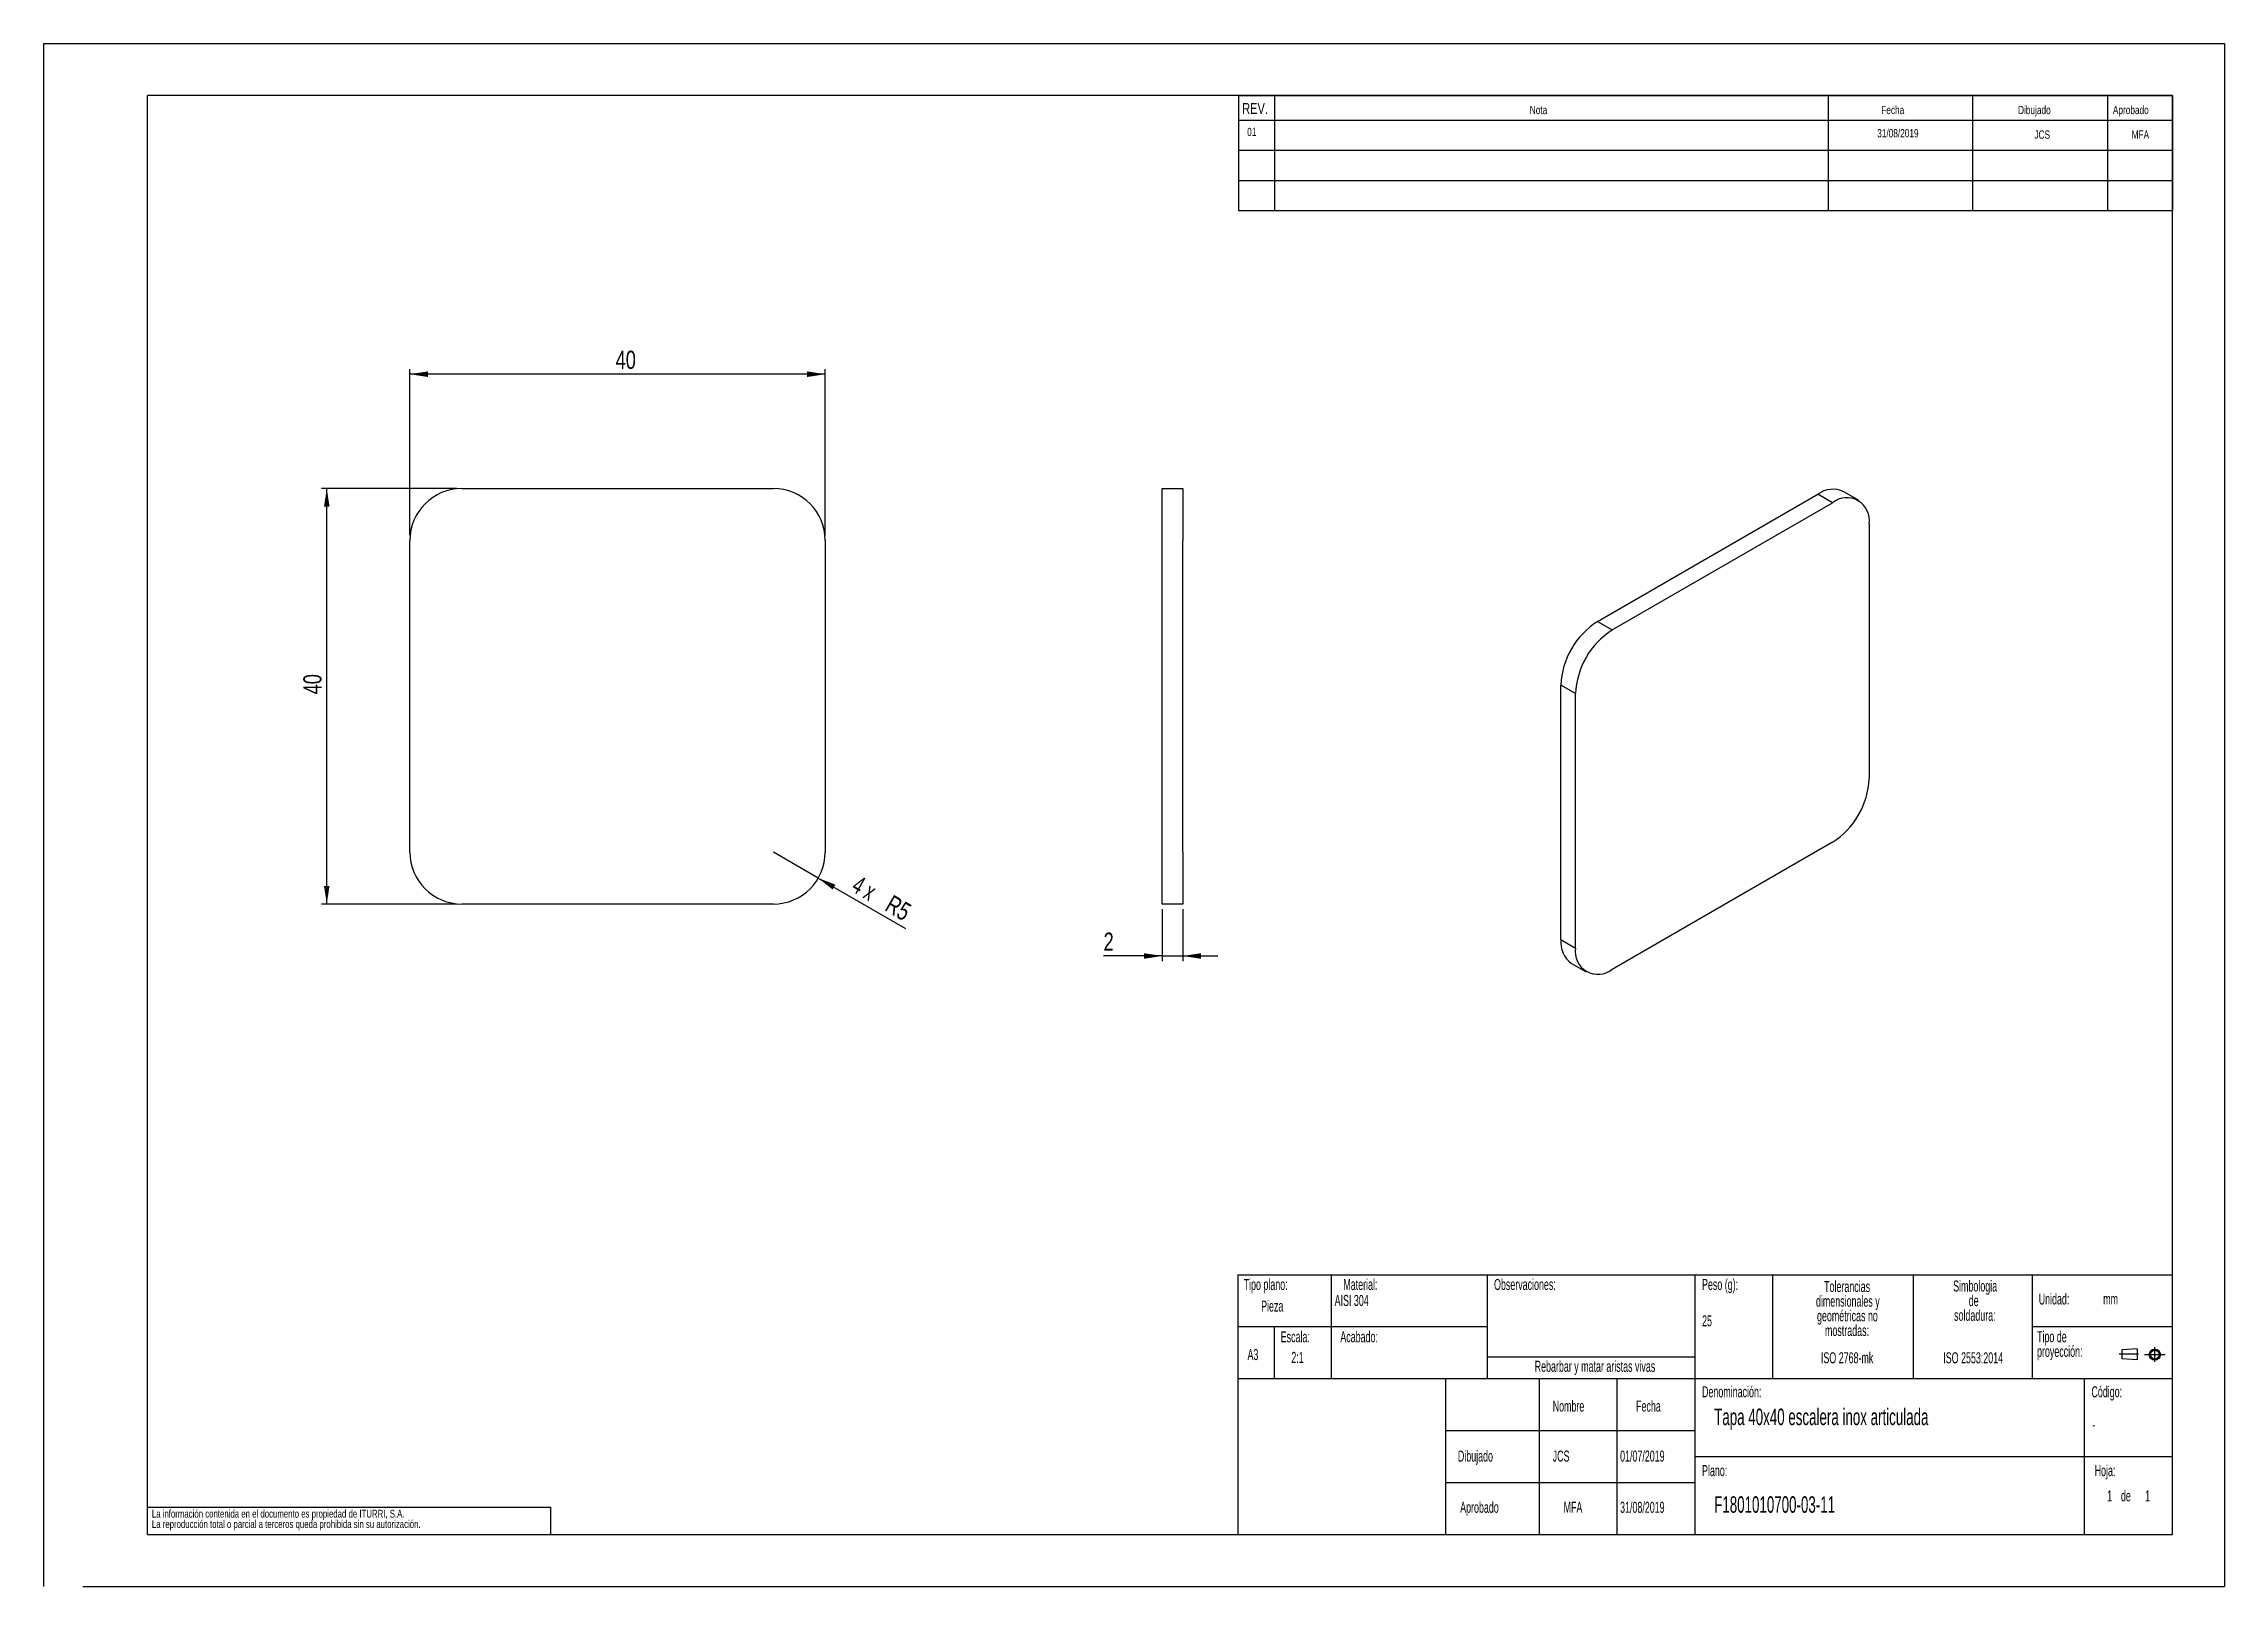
# Model space of a CAD drawing. Extents: x 0 to 1413, y 0 to 406.
# Drawn here: x 0 to 210, y 0 to 148.5 of the extents above.
import ezdxf

# ---------------------------------------------------------------- set-up
doc = ezdxf.new("R2010")
doc.units = 0
doc.header["$LTSCALE"] = 0.5
doc.linetypes.add('CENTERX2', pattern=[20.32, 12.7, -2.54, 2.54, -2.54])
doc.layers.get('0').update_dxf_attribs({"linetype": 'CONTINUOUS'})
doc.layers.add('FORMATO', color=7, linetype='CONTINUOUS')
doc.layers.add('SLD-0', color=179, linetype='CONTINUOUS')
doc.styles.add('SLDTEXTSTYLE0', font='TXT', dxfattribs={"width": 0.605})
doc.styles.add('SLDTEXTSTYLE1', font='TXT', dxfattribs={"width": 0.75})
doc.styles.add('SLDTEXTSTYLE2', font='TXT', dxfattribs={"width": 0.666667})
doc.dimstyles.new('SLDDIMSTYLE0', dxfattribs={"dimtxt": 1.75, "dimasz": 1.75, "dimexe": 0, "dimexo": 0.0625, "dimgap": 0.4375, "dimtad": 1, "dimdec": 1, "dimrnd": 1e-09, "dimzin": 12, "dimtxsty": 'SLDTEXTSTYLE1', "dimsah": 1, "dimcen": 0.09, "dimazin": 3, "dimtfac": 1, "dimtdec": 1, "dimtofl": 0, "dimtmove": 0, "dimatfit": 3, "dimtolj": 1, "dimtzin": 12})
doc.dimstyles.new('SLDDIMSTYLE1', dxfattribs={"dimtxt": 1.75, "dimasz": 1.75, "dimexe": 0, "dimexo": 0.0625, "dimgap": 0.4375, "dimtad": 1, "dimdec": 1, "dimrnd": 1e-09, "dimzin": 12, "dimtxsty": 'SLDTEXTSTYLE1', "dimsah": 1, "dimcen": 0, "dimazin": 3, "dimtfac": 1, "dimtdec": 1, "dimtofl": 0, "dimtmove": 0, "dimatfit": 3, "dimtolj": 1, "dimtzin": 12})
doc.dimstyles.new('SLDDIMSTYLE2', dxfattribs={"dimtxt": 1.75, "dimasz": 1.75, "dimexe": 0, "dimexo": 0.0625, "dimgap": 0.4375, "dimtad": 1, "dimdec": 1, "dimrnd": 1e-09, "dimzin": 12, "dimtxsty": 'SLDTEXTSTYLE1', "dimsah": 1, "dimcen": 0.09, "dimazin": 3, "dimtfac": 1, "dimtdec": 1, "dimtmove": 0, "dimatfit": 3, "dimtolj": 1, "dimtzin": 12})

# ---------------------------------------------------------------- blocks, each defined once
blk = doc.blocks.new('BLOQUE3')
at = {"color": 7, "linetype": 'CENTERX2'}
for p, q in [((198.96, 65.03), (197.4, 65.03)), ((199.44, 65.01), (201.08, 65.01)), ((200.26, 64.42), (200.26, 65.6))]:
    blk.add_line(p, q, dxfattribs=at)
at = {"color": 7, "linetype": 'CONTINUOUS'}
for p, q in [((198.84, 65.47), (197.62, 65.38)), ((197.62, 65.38), (197.62, 64.67)), ((198.84, 65.47), (198.84, 64.58)), ((198.84, 64.58), (197.62, 64.67))]:
    blk.add_line(p, q, dxfattribs=at)
for radius in [0.446, 0.357]:
    blk.add_circle((200.26, 65.01), radius, dxfattribs=at)
blk = doc.blocks.new('SW_NOTE_0')
at = {"layer": 'SLD-0', "color": 0, "attachment_point": 2, "style": 'SLDTEXTSTYLE0'}
for s, insert, char_height in [('dimensionales y', (3.77, -0.05), 1.0583), ('Tolerancias', (3.7, 1.36), 1.0583), ('geométricas no', (3.73, -1.46), 1.0583), ('mostradas:', (3.69, -2.87), 1.058)]:
    blk.add_mtext(s, dxfattribs=dict(at, insert=insert, char_height=char_height))
blk = doc.blocks.new('SW_NOTE_0_1')
at = {"layer": 'SLD-0', "color": 0, "attachment_point": 1, "style": 'SLDTEXTSTYLE0'}
for s, insert, char_height in [('Tipo de', (0, 1.36), 1.058), ('proyección:', (0, -0.05), 1.0583)]:
    blk.add_mtext(s, dxfattribs=dict(at, insert=insert, char_height=char_height))
blk = doc.blocks.new('SW_NOTE_0_2')
at = {"layer": 'SLD-0', "color": 0, "char_height": 1.058, "attachment_point": 2, "style": 'SLDTEXTSTYLE0'}
for s, insert in [('Simbologia', (3.56, 1.36)), ('de', (3.42, -0.05)), ('soldadura:', (3.53, -1.46))]:
    blk.add_mtext(s, dxfattribs=dict(at, insert=insert))
blk = doc.blocks.new('SW_NOTE_0_3')
at = {"layer": 'SLD-0', "color": 0, "char_height": 0.75, "attachment_point": 1, "style": 'SLDTEXTSTYLE1'}
for s, insert in [('La información contenida en el documento es propiedad de ITURRI, S.A.', (0, 0.96)), ('La reproducción total o parcial a terceros queda prohibida sin su autorización.', (0, -0.04))]:
    blk.add_mtext(s, dxfattribs=dict(at, insert=insert))
blk = doc.blocks.new('SW_NOTE_0_4')
at = {"layer": 'SLD-0', "color": 0, "attachment_point": 2, "style": 'SLDTEXTSTYLE0'}
for s, insert, char_height in [('dimensionales y', (3.77, -0.05), 1.0583), ('Tolerancias', (3.7, 1.36), 1.0583), ('geométricas no', (3.73, -1.46), 1.0583), ('mostradas:', (3.69, -2.87), 1.058)]:
    blk.add_mtext(s, dxfattribs=dict(at, insert=insert, char_height=char_height))
blk = doc.blocks.new('SW_NOTE_0_5')
at = {"layer": 'SLD-0', "color": 0, "attachment_point": 1, "style": 'SLDTEXTSTYLE0'}
for s, insert, char_height in [('Tipo de', (0, 1.36), 1.058), ('proyección:', (0, -0.05), 1.0583)]:
    blk.add_mtext(s, dxfattribs=dict(at, insert=insert, char_height=char_height))
blk = doc.blocks.new('SW_NOTE_0_6')
at = {"layer": 'SLD-0', "color": 0, "char_height": 1.058, "attachment_point": 2, "style": 'SLDTEXTSTYLE0'}
for s, insert in [('Simbologia', (3.56, 1.36)), ('de', (3.42, -0.05)), ('soldadura:', (3.53, -1.46))]:
    blk.add_mtext(s, dxfattribs=dict(at, insert=insert))
blk = doc.blocks.new('SW_NOTE_0_7')
at = {"layer": 'SLD-0', "color": 0, "char_height": 0.75, "attachment_point": 1, "style": 'SLDTEXTSTYLE1'}
for s, insert in [('La información contenida en el documento es propiedad de ITURRI, S.A.', (0, 0.96)), ('La reproducción total o parcial a terceros queda prohibida sin su autorización.', (0, -0.04))]:
    blk.add_mtext(s, dxfattribs=dict(at, insert=insert))
blk = doc.blocks.new('_D')
at = {"layer": 'FORMATO', "color": 52}
for p, q in [((35.27, 101.18), (35.27, 117.18)), ((75.27, 116.68), (35.27, 116.68)), ((75.27, 101.18), (75.27, 117.18))]:
    blk.add_line(p, q, dxfattribs=at)
for points in [[(35.27, 116.68), (37.02, 116.41), (37.02, 116.95)], [(75.27, 116.68), (73.52, 116.95), (73.52, 116.41)]]:
    blk.add_solid(points, dxfattribs=at)
at = {"layer": 'FORMATO', "color": 52, "insert": (55.08, 118.94), "char_height": 1.75, "attachment_point": 1, "style": 'SLDTEXTSTYLE1'}
blk.add_mtext('40', dxfattribs=at)
blk = doc.blocks.new('_D_1')
at = {"layer": 'FORMATO', "color": 52}
for p, q in [((39.77, 105.68), (26.77, 105.68)), ((27.27, 65.68), (27.27, 105.68)), ((39.77, 65.68), (26.77, 65.68))]:
    blk.add_line(p, q, dxfattribs=at)
for points in [[(27.27, 105.68), (27, 103.93), (27.53, 103.93)], [(27.27, 65.68), (27.53, 67.43), (27, 67.43)]]:
    blk.add_solid(points, dxfattribs=at)
at = {"layer": 'FORMATO', "color": 52, "insert": (25.01, 85.86), "char_height": 1.75, "attachment_point": 1, "rotation": 90, "style": 'SLDTEXTSTYLE1'}
blk.add_mtext('40', dxfattribs=at)
blk = doc.blocks.new('_D_2')
at = {"layer": 'FORMATO', "color": 52}
for q in [(70.27, 70.68), (82.99, 63.33)]:
    blk.add_line((74.6, 68.18), q, dxfattribs=at)
blk.add_solid([(74.6, 68.18), (75.98, 67.07), (76.25, 67.54)], dxfattribs=at)
at = {"layer": 'FORMATO', "color": 52, "char_height": 1.75, "attachment_point": 1, "rotation": 330}
for s, insert, style in [('4 x', (78.56, 68.49), 'SLDTEXTSTYLE2'), ('R5', (81.77, 66.63), 'SLDTEXTSTYLE1')]:
    blk.add_mtext(s, dxfattribs=dict(at, insert=insert, style=style))
blk = doc.blocks.new('_D_3')
at = {"layer": 'FORMATO', "color": 52}
for p, q in [((107.71, 65.18), (107.71, 60.18)), ((109.71, 65.18), (109.71, 60.18)), ((107.71, 60.68), (102.07, 60.68)), ((107.71, 60.68), (109.71, 60.68)), ((109.71, 60.68), (113.08, 60.68))]:
    blk.add_line(p, q, dxfattribs=at)
for points in [[(107.71, 60.68), (105.96, 60.95), (105.96, 60.41)], [(109.71, 60.68), (111.46, 60.41), (111.46, 60.95)]]:
    blk.add_solid(points, dxfattribs=at)
at = {"layer": 'FORMATO', "color": 52, "insert": (102.07, 62.94), "char_height": 1.75, "attachment_point": 1, "style": 'SLDTEXTSTYLE1'}
blk.add_mtext('2', dxfattribs=at)

msp = doc.modelspace()

# ---------------------------------------------------------------- linework, layer by layer
at = {"color": 7, "linetype": 'CONTINUOUS'}
for p, q in [((0, 148.5), (210, 148.5)), ((0, 148.5), (0, 0)), ((210, 148.5), (210, 0)), ((205, 143.5), (10, 143.5)), ((10, 5), (10, 143.5)), ((205, 5), (205, 143.5)), ((40.27, 105.68), (70.27, 105.68)), ((107.71, 105.68), (109.71, 105.68)), ((107.71, 100.68), (107.71, 105.68)), ((109.71, 105.68), (109.71, 100.68)), ((149.64, 92.87), (170.85, 105.12)), ((172.26, 104.3), (170.85, 105.12)), ((174.76, 104.55), (173.35, 105.37)), ((151.05, 92.06), (172.26, 104.3)), ((175.8, 102.26), (175.8, 77.76)), ((35.27, 70.68), (35.27, 100.68)), ((75.27, 100.68), (75.27, 70.68)), ((107.71, 70.68), (107.71, 100.68)), ((109.71, 70.68), (109.71, 100.68)), ((149.64, 92.87), (151.05, 92.06)), ((147.52, 85.93), (146.1, 86.75)), ((146.1, 62.25), (146.1, 86.75)), ((147.52, 61.44), (147.52, 85.93)), ((172.26, 71.64), (151.05, 59.39)), ((107.71, 65.68), (107.71, 70.68)), ((109.71, 70.68), (109.71, 65.68)), ((70.27, 65.68), (40.27, 65.68)), ((109.71, 65.68), (107.71, 65.68)), ((146.1, 62.25), (147.52, 61.44)), ((147.14, 59.96), (148.55, 59.15)), ((115, 30), (205, 30)), ((115, 30), (115, 5)), ((10, 5), (205, 5)), ((3.77, 0), (210, 0))]:
    msp.add_line(p, q, dxfattribs=at)
for centre, radius, start, end in [((40.27, 100.68), 5, 90, 180), ((70.27, 100.68), 5, 0, 90), ((172.31, 103.12), 2.48, 65.1947, 126.1158), ((173.64, 102.6), 2.19, 351.0476, 128.9417), ((153.76, 86.41), 7.67, 122.5418, 177.4582), ((155.18, 85.59), 7.67, 122.5419, 177.4581), ((168.14, 78.1), 7.67, 302.5418, 357.4582), ((40.27, 70.68), 5, 180, 270), ((70.27, 70.68), 5, 270, 0), ((148.6, 62), 2.51, 174.3466, 234.3412), ((149.68, 61.1), 2.19, 171.0476, 308.9417)]:
    msp.add_arc(centre, radius, start, end, dxfattribs=at)
at = {"layer": 'FORMATO'}
for p, q in [((115.05, 143.5), (205, 143.5)), ((115.05, 143.5), (115.05, 132.43)), ((118.52, 143.5), (118.52, 132.43)), ((171.83, 143.5), (171.83, 132.43)), ((185.73, 143.5), (185.73, 132.43)), ((198.76, 143.5), (198.76, 132.43)), ((205, 143.5), (205, 132.43)), ((115.05, 141.13), (205, 141.13)), ((115.05, 138.23), (205, 138.23)), ((115.05, 135.33), (205, 135.33)), ((115.05, 132.43), (205, 132.43))]:
    msp.add_line(p, q, dxfattribs=at)
at = {"layer": 'SLD-0'}
for p, q in [((124, 30), (124, 20)), ((139, 30), (139, 20)), ((159, 30), (159, 20)), ((166.5, 30), (166.5, 20)), ((180.04, 30), (180.04, 20)), ((191.5, 30), (191.5, 20)), ((115, 25), (124, 25)), ((118.5, 25), (118.5, 20)), ((124, 25), (139, 25)), ((191.5, 25), (205, 25)), ((139, 22.08), (159, 22.08)), ((115, 20), (205, 20)), ((135, 20), (135, 5)), ((144, 20), (144, 5)), ((151.5, 20), (151.5, 5)), ((159, 20), (159, 5)), ((196.5, 20), (196.5, 5)), ((135, 15), (159, 15)), ((159, 12.5), (196.5, 12.5)), ((196.5, 12.5), (205, 12.5)), ((135, 10), (159, 10)), ((10, 7.62), (48.81, 7.62)), ((48.81, 7.62), (48.81, 5))]:
    msp.add_line(p, q, dxfattribs=at)

# ---------------------------------------------------------------- block references
at = {"color": 7, "linetype": 'CONTINUOUS', "xscale": 1.2, "yscale": 1.2, "zscale": 1.2}
msp.add_blockref('BLOQUE3', (-37.01, -55.7), dxfattribs=at)
msp.add_blockref('BLOQUE3', (-37.01, -55.7), dxfattribs=at)
at = {"layer": 'SLD-0'}
for name, p in [('SW_NOTE_0', (169.97, 28.03)), ('SW_NOTE_0_4', (169.97, 28.03)), ('SW_NOTE_0_2', (182.44, 28.08)), ('SW_NOTE_0_6', (182.44, 28.08)), ('SW_NOTE_0_1', (191.96, 23.2)), ('SW_NOTE_0_5', (191.96, 23.2)), ('SW_NOTE_0_3', (10.42, 6.41)), ('SW_NOTE_0_7', (10.42, 6.41))]:
    msp.add_blockref(name, p, dxfattribs=at)

# ---------------------------------------------------------------- texts
at = {"layer": 'FORMATO', "style": 'SLDTEXTSTYLE1'}
for s, insert, char_height, attachment_point in [('REV.', (115.42, 142.78), 1.058, 1), ('Nota', (143.11, 142.51), 0.794, 1), ('Fecha', (176.96, 142.51), 0.794, 1), ('Dibujado', (190.13, 142.51), 0.794, 1), ('Aprobado', (199.26, 142.51), 0.794, 1), ('01', (116.34, 140.4), 0.794, 2), ('31/08/2019', (178.56, 140.27), 0.794, 2), ('JCS', (192.46, 140.14), 0.794, 2), ('MFA', (201.91, 140.14), 0.794, 2)]:
    msp.add_mtext(s, dxfattribs=dict(at, insert=insert, char_height=char_height, attachment_point=attachment_point))
at = {"layer": 'SLD-0', "style": 'SLDTEXTSTYLE0'}
for s, insert, char_height, attachment_point in [('Tipo plano:', (115.56, 29.59), 1.0583, 1), ('Tipo plano:', (115.56, 29.59), 1.0583, 1), ('Material:', (125.16, 29.59), 1.058, 1), ('Material:', (125.16, 29.59), 1.058, 1), ('Observaciones:', (139.67, 29.59), 1.0583, 1), ('Observaciones:', (139.67, 29.59), 1.0583, 1), ('Peso (g):', (159.7, 29.59), 1.058, 1), ('Peso (g):', (159.7, 29.59), 1.058, 1), ('Pieza', (117.24, 27.51), 1.058, 1), ('Pieza', (117.24, 27.51), 1.058, 1), ('AISI 304', (124.32, 28.05), 1.058, 1), ('AISI 304', (124.32, 28.05), 1.058, 1), ('Unidad:', (192.12, 28.19), 1.058, 1), ('Unidad:', (192.12, 28.19), 1.058, 1), ('mm', (198.33, 28.19), 1.058, 1), ('mm', (198.33, 28.19), 1.058, 1), ('25', (159.7, 26.09), 1.058, 1), ('25', (159.7, 26.09), 1.058, 1), ('Escala:', (119.13, 24.55), 1.058, 1), ('Escala:', (119.13, 24.55), 1.058, 1), ('Acabado:', (124.87, 24.55), 1.058, 1), ('Acabado:', (124.87, 24.55), 1.058, 1), ('A3', (115.93, 22.84), 1.058, 1), ('A3', (115.93, 22.84), 1.058, 1), ('2:1', (120.15, 22.57), 1.058, 1), ('2:1', (120.15, 22.57), 1.058, 1), ('Rebarbar y matar aristas vivas', (149.39, 21.71), 1.0583, 2), ('Rebarbar y matar aristas vivas', (149.39, 21.71), 1.0583, 2), ('ISO 2768-mk', (173.67, 22.53), 1.0583, 2), ('ISO 2768-mk', (173.67, 22.53), 1.0583, 2), ('ISO 2553:2014', (185.81, 22.53), 1.0583, 2), ('ISO 2553:2014', (185.81, 22.53), 1.0583, 2), ('Denominación:', (159.7, 19.26), 1.0583, 1), ('Denominación:', (159.7, 19.26), 1.0583, 1), ('Código:', (197.2, 19.26), 1.058, 1), ('Código:', (197.2, 19.26), 1.058, 1), ('Nombre', (145.32, 17.88), 1.058, 1), ('Nombre', (145.32, 17.88), 1.058, 1), ('Fecha', (153.35, 17.88), 1.058, 1), ('Fecha', (153.35, 17.88), 1.058, 1), ('Tapa 40x40 escalera inox articulada', (160.87, 17.11), 1.5875, 1), ('Tapa 40x40 escalera inox articulada', (160.87, 17.11), 1.5875, 1), ('-', (197.29, 16.1), 1.06, 1), ('-', (197.29, 16.1), 1.06, 1), ('Dibujado', (136.19, 13.07), 1.058, 1), ('Dibujado', (136.19, 13.07), 1.058, 1), ('JCS', (145.32, 13.07), 1.058, 1), ('01/07/2019', (151.81, 13.07), 1.058, 1), ('Plano:', (159.7, 11.67), 1.058, 1), ('Plano:', (159.7, 11.67), 1.058, 1), ('Hoja:', (197.51, 11.67), 1.058, 1), ('Hoja:', (197.51, 11.67), 1.058, 1), ('F1801010700-03-11', (160.87, 8.67), 1.5875, 1), ('F1801010700-03-11', (160.87, 8.67), 1.5875, 1), ('1', (198.71, 9.24), 1.06, 1), ('1', (198.71, 9.24), 1.06, 1), ('1', (198.71, 9.24), 1.06, 1), ('1', (198.71, 9.24), 1.06, 1), ('de', (200.04, 9.24), 1.058, 1), ('de', (200.04, 9.24), 1.058, 1), ('de', (200.04, 9.24), 1.058, 1), ('de', (200.04, 9.24), 1.058, 1), ('1', (202.37, 9.24), 1.06, 1), ('1', (202.37, 9.24), 1.06, 1), ('1', (202.37, 9.24), 1.06, 1), ('1', (202.37, 9.24), 1.06, 1), ('Aprobado', (136.41, 8.14), 1.058, 1), ('Aprobado', (136.41, 8.14), 1.058, 1), ('MFA', (146.37, 8.14), 1.058, 1), ('31/08/2019', (151.81, 8.14), 1.058, 1)]:
    msp.add_mtext(s, dxfattribs=dict(at, insert=insert, char_height=char_height, attachment_point=attachment_point))

# ---------------------------------------------------------------- dimensions: what is measured, and where the dimension line sits
at = {"layer": 'FORMATO', "color": 52}
for base, p1, p2, dimstyle, picture, middle in [((35.27, 116.68), (75.27, 100.68), (35.27, 100.68), 'SLDDIMSTYLE0', '_D', (56.37, 116.68)), ((109.71, 60.68), (107.71, 65.68), (109.71, 65.68), 'SLDDIMSTYLE2', '_D_3', (102.71, 60.68))]:
    dim = msp.add_linear_dim(base=base, p1=p1, p2=p2, dimstyle=dimstyle, dxfattribs=at)
    dim.commit()
    dim.dimension.update_dxf_attribs({"geometry": picture, "text_midpoint": middle, "dimtype": 160})
dim = msp.add_linear_dim(base=(27.27, 105.68), p1=(40.27, 65.68), p2=(40.27, 105.68), angle=90, dimstyle='SLDDIMSTYLE0', dxfattribs=at)
dim.commit()
dim.dimension.update_dxf_attribs({"geometry": '_D_1', "text_midpoint": (27.27, 87.15), "dimtype": 160})
dim = msp.add_radius_dim(center=(70.27, 70.68), mpoint=(74.6, 68.18), text='4 x <>', dimstyle='SLDDIMSTYLE1', dxfattribs=at)
dim.commit()
dim.dimension.update_dxf_attribs({"geometry": '_D_2', "text_midpoint": (80.29, 64.9), "dimtype": 164})

doc.saveas('drawing.dxf')
